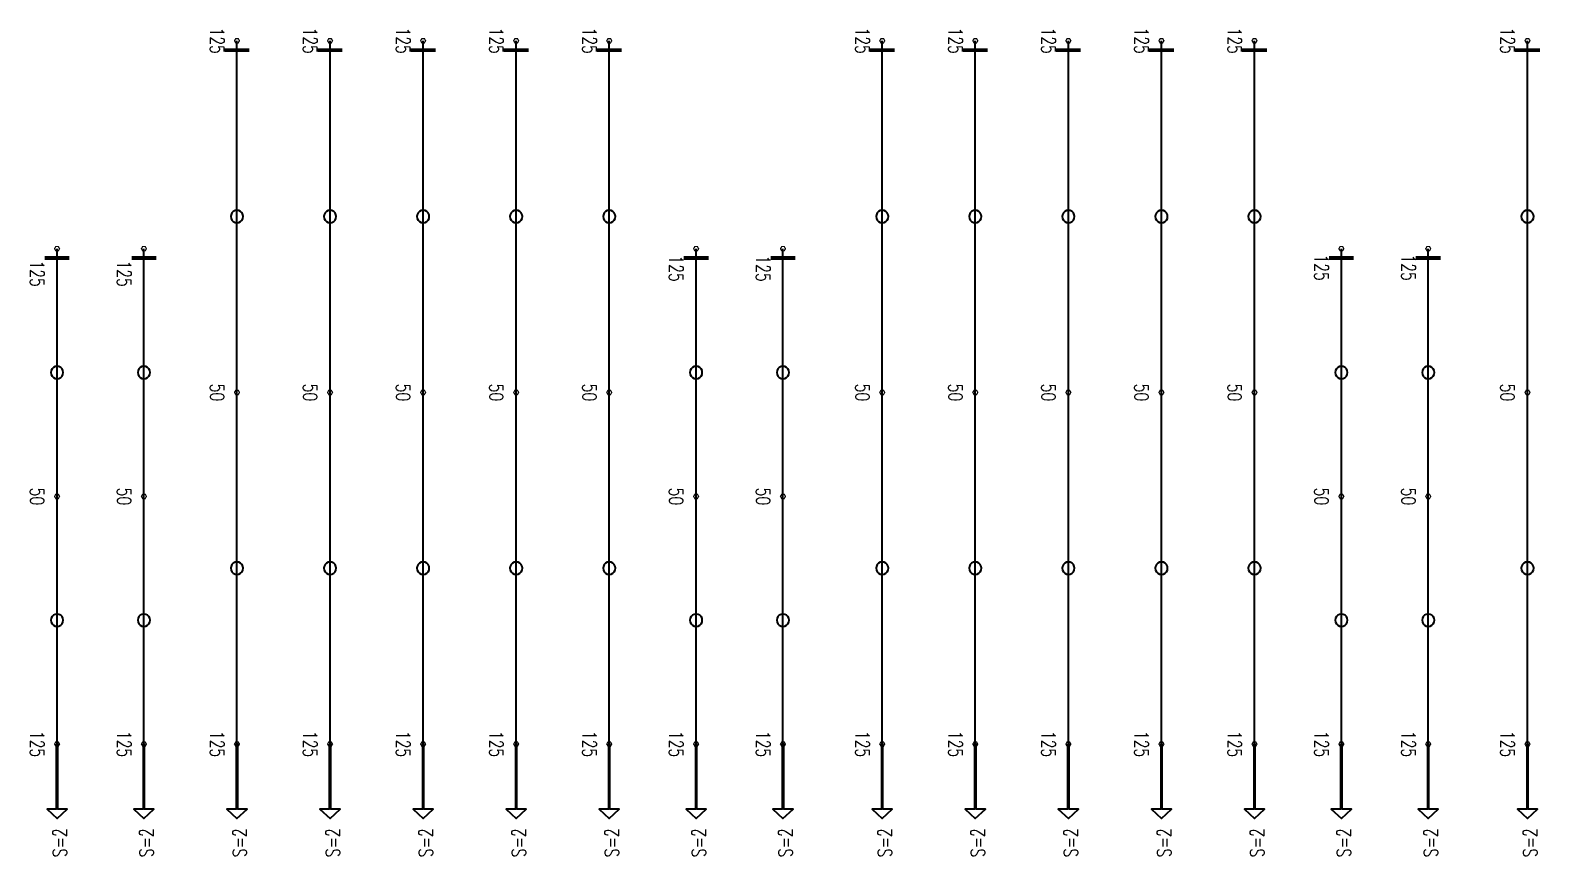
# Model space of a CAD drawing. Header units: millimetres. Extents: x 118516 to 588795, y -24154 to 50684.
# Drawn here: x 533268 to 557630, y 6472 to 19769 of the extents above; entities that cross this region are included whole.
import ezdxf

# ---------------------------------------------------------------- set-up
doc = ezdxf.new("R2010")
doc.units = ezdxf.units.MM
doc.layers.add('Current plane_Column', color=7, linetype='Continuous', true_color=0x4b00ff)
doc.layers.add('NDC_S-TENDON', color=6, linetype='Continuous', lineweight=35)
doc.layers.add('NDC_S_ANNO', color=7, linetype='Continuous', lineweight=20)
doc.styles.add('NDC_ANNO', font='', dxfattribs={"width": 0.8})
doc.styles.get('NDC_ANNO').set_extended_font_data('Dotum')

# ---------------------------------------------------------------- blocks, each defined once
blk = doc.blocks.new('HTB TDY')
at = {"layer": 'NDC_S-TENDON', "linetype": 'Continuous'}
for points, elevation in [([(27890, 10100, 20, 20, 0), (27870, 10135, 20, 20, 0), (27830, 10135, 20, 20, 0), (27810, 10100, 20, 20, 0), (27830, 10065, 20, 20, 0), (27870, 10065, 20, 20, 0)], 3575), ([(27890, 10100, 20, 20, 0), (27870, 10135, 20, 20, 0), (27830, 10135, 20, 20, 0), (27810, 10100, 20, 20, 0), (27830, 10065, 20, 20, 0), (27870, 10065, 20, 20, 0)], 3575), ([(29390, 10100, 20, 20, 0), (29370, 10135, 20, 20, 0), (29330, 10135, 20, 20, 0), (29310, 10100, 20, 20, 0), (29330, 10065, 20, 20, 0), (29370, 10065, 20, 20, 0)], 3575), ([(29390, 10100, 20, 20, 0), (29370, 10135, 20, 20, 0), (29330, 10135, 20, 20, 0), (29310, 10100, 20, 20, 0), (29330, 10065, 20, 20, 0), (29370, 10065, 20, 20, 0)], 3575), ([(30890, 10100, 20, 20, 0), (30870, 10135, 20, 20, 0), (30830, 10135, 20, 20, 0), (30810, 10100, 20, 20, 0), (30830, 10065, 20, 20, 0), (30870, 10065, 20, 20, 0)], 3575), ([(30890, 10100, 20, 20, 0), (30870, 10135, 20, 20, 0), (30830, 10135, 20, 20, 0), (30810, 10100, 20, 20, 0), (30830, 10065, 20, 20, 0), (30870, 10065, 20, 20, 0)], 3575), ([(30890, 10100, 20, 20, 0), (30870, 10135, 20, 20, 0), (30830, 10135, 20, 20, 0), (30810, 10100, 20, 20, 0), (30830, 10065, 20, 20, 0), (30870, 10065, 20, 20, 0)], 3575), ([(30890, 10100, 20, 20, 0), (30870, 10135, 20, 20, 0), (30830, 10135, 20, 20, 0), (30810, 10100, 20, 20, 0), (30830, 10065, 20, 20, 0), (30870, 10065, 20, 20, 0)], 3575), ([(32390, 10100, 20, 20, 0), (32370, 10135, 20, 20, 0), (32330, 10135, 20, 20, 0), (32310, 10100, 20, 20, 0), (32330, 10065, 20, 20, 0), (32370, 10065, 20, 20, 0)], 3575), ([(32390, 10100, 20, 20, 0), (32370, 10135, 20, 20, 0), (32330, 10135, 20, 20, 0), (32310, 10100, 20, 20, 0), (32330, 10065, 20, 20, 0), (32370, 10065, 20, 20, 0)], 3575), ([(33890, 10100, 20, 20, 0), (33870, 10135, 20, 20, 0), (33830, 10135, 20, 20, 0), (33810, 10100, 20, 20, 0), (33830, 10065, 20, 20, 0), (33870, 10065, 20, 20, 0)], 3575), ([(33890, 10100, 20, 20, 0), (33870, 10135, 20, 20, 0), (33830, 10135, 20, 20, 0), (33810, 10100, 20, 20, 0), (33830, 10065, 20, 20, 0), (33870, 10065, 20, 20, 0)], 3575), ([(38290, 10100, 20, 20, 0), (38270, 10135, 20, 20, 0), (38230, 10135, 20, 20, 0), (38210, 10100, 20, 20, 0), (38230, 10065, 20, 20, 0), (38270, 10065, 20, 20, 0)], 3575), ([(38290, 10100, 20, 20, 0), (38270, 10135, 20, 20, 0), (38230, 10135, 20, 20, 0), (38210, 10100, 20, 20, 0), (38230, 10065, 20, 20, 0), (38270, 10065, 20, 20, 0)], 3575), ([(39790, 10100, 20, 20, 0), (39770, 10135, 20, 20, 0), (39730, 10135, 20, 20, 0), (39710, 10100, 20, 20, 0), (39730, 10065, 20, 20, 0), (39770, 10065, 20, 20, 0)], 3575), ([(39790, 10100, 20, 20, 0), (39770, 10135, 20, 20, 0), (39730, 10135, 20, 20, 0), (39710, 10100, 20, 20, 0), (39730, 10065, 20, 20, 0), (39770, 10065, 20, 20, 0)], 3575), ([(41290, 10100, 20, 20, 0), (41270, 10135, 20, 20, 0), (41230, 10135, 20, 20, 0), (41210, 10100, 20, 20, 0), (41230, 10065, 20, 20, 0), (41270, 10065, 20, 20, 0)], 3575), ([(41290, 10100, 20, 20, 0), (41270, 10135, 20, 20, 0), (41230, 10135, 20, 20, 0), (41210, 10100, 20, 20, 0), (41230, 10065, 20, 20, 0), (41270, 10065, 20, 20, 0)], 3575), ([(42790, 10100, 20, 20, 0), (42770, 10135, 20, 20, 0), (42730, 10135, 20, 20, 0), (42710, 10100, 20, 20, 0), (42730, 10065, 20, 20, 0), (42770, 10065, 20, 20, 0)], 3575), ([(42790, 10100, 20, 20, 0), (42770, 10135, 20, 20, 0), (42730, 10135, 20, 20, 0), (42710, 10100, 20, 20, 0), (42730, 10065, 20, 20, 0), (42770, 10065, 20, 20, 0)], 3575), ([(44290, 10100, 20, 20, 0), (44270, 10135, 20, 20, 0), (44230, 10135, 20, 20, 0), (44210, 10100, 20, 20, 0), (44230, 10065, 20, 20, 0), (44270, 10065, 20, 20, 0)], 3575), ([(44290, 10100, 20, 20, 0), (44270, 10135, 20, 20, 0), (44230, 10135, 20, 20, 0), (44210, 10100, 20, 20, 0), (44230, 10065, 20, 20, 0), (44270, 10065, 20, 20, 0)], 3575), ([(48690, 10100, 20, 20, 0), (48670, 10135, 20, 20, 0), (48630, 10135, 20, 20, 0), (48610, 10100, 20, 20, 0), (48630, 10065, 20, 20, 0), (48670, 10065, 20, 20, 0)], 3575), ([(48690, 10100, 20, 20, 0), (48670, 10135, 20, 20, 0), (48630, 10135, 20, 20, 0), (48610, 10100, 20, 20, 0), (48630, 10065, 20, 20, 0), (48670, 10065, 20, 20, 0)], 3575), ([(24990, 6750, 20, 20, 0), (24970, 6785, 20, 20, 0), (24930, 6785, 20, 20, 0), (24910, 6750, 20, 20, 0), (24930, 6715, 20, 20, 0), (24970, 6715, 20, 20, 0)], 3575), ([(24990, 6750, 20, 20, 0), (24970, 6785, 20, 20, 0), (24930, 6785, 20, 20, 0), (24910, 6750, 20, 20, 0), (24930, 6715, 20, 20, 0), (24970, 6715, 20, 20, 0)], 3575), ([(26390, 6750, 20, 20, 0), (26370, 6785, 20, 20, 0), (26330, 6785, 20, 20, 0), (26310, 6750, 20, 20, 0), (26330, 6715, 20, 20, 0), (26370, 6715, 20, 20, 0)], 3575), ([(26390, 6750, 20, 20, 0), (26370, 6785, 20, 20, 0), (26330, 6785, 20, 20, 0), (26310, 6750, 20, 20, 0), (26330, 6715, 20, 20, 0), (26370, 6715, 20, 20, 0)], 3575), ([(35290, 6750, 20, 20, 0), (35270, 6785, 20, 20, 0), (35230, 6785, 20, 20, 0), (35210, 6750, 20, 20, 0), (35230, 6715, 20, 20, 0), (35270, 6715, 20, 20, 0)], 3575), ([(35290, 6750, 20, 20, 0), (35270, 6785, 20, 20, 0), (35230, 6785, 20, 20, 0), (35210, 6750, 20, 20, 0), (35230, 6715, 20, 20, 0), (35270, 6715, 20, 20, 0)], 3575), ([(36690, 6750, 20, 20, 0), (36670, 6785, 20, 20, 0), (36630, 6785, 20, 20, 0), (36610, 6750, 20, 20, 0), (36630, 6715, 20, 20, 0), (36670, 6715, 20, 20, 0)], 3575), ([(36690, 6750, 20, 20, 0), (36670, 6785, 20, 20, 0), (36630, 6785, 20, 20, 0), (36610, 6750, 20, 20, 0), (36630, 6715, 20, 20, 0), (36670, 6715, 20, 20, 0)], 3575), ([(45690, 6750, 20, 20, 0), (45670, 6785, 20, 20, 0), (45630, 6785, 20, 20, 0), (45610, 6750, 20, 20, 0), (45630, 6715, 20, 20, 0), (45670, 6715, 20, 20, 0)], 3575), ([(45690, 6750, 20, 20, 0), (45670, 6785, 20, 20, 0), (45630, 6785, 20, 20, 0), (45610, 6750, 20, 20, 0), (45630, 6715, 20, 20, 0), (45670, 6715, 20, 20, 0)], 3575), ([(47090, 6750, 20, 20, 0), (47070, 6785, 20, 20, 0), (47030, 6785, 20, 20, 0), (47010, 6750, 20, 20, 0), (47030, 6715, 20, 20, 0), (47070, 6715, 20, 20, 0)], 3575), ([(47090, 6750, 20, 20, 0), (47070, 6785, 20, 20, 0), (47030, 6785, 20, 20, 0), (47010, 6750, 20, 20, 0), (47030, 6715, 20, 20, 0), (47070, 6715, 20, 20, 0)], 3575), ([(27890, 4435, 20, 20, 0), (27870, 4470, 20, 20, 0), (27830, 4470, 20, 20, 0), (27810, 4435, 20, 20, 0), (27830, 4400, 20, 20, 0), (27870, 4400, 20, 20, 0)], 3500), ([(27890, 4435, 20, 20, 0), (27870, 4470, 20, 20, 0), (27830, 4470, 20, 20, 0), (27810, 4435, 20, 20, 0), (27830, 4400, 20, 20, 0), (27870, 4400, 20, 20, 0)], 3500), ([(29390, 4435, 20, 20, 0), (29370, 4470, 20, 20, 0), (29330, 4470, 20, 20, 0), (29310, 4435, 20, 20, 0), (29330, 4400, 20, 20, 0), (29370, 4400, 20, 20, 0)], 3500), ([(29390, 4435, 20, 20, 0), (29370, 4470, 20, 20, 0), (29330, 4470, 20, 20, 0), (29310, 4435, 20, 20, 0), (29330, 4400, 20, 20, 0), (29370, 4400, 20, 20, 0)], 3500), ([(30890, 4435, 20, 20, 0), (30870, 4470, 20, 20, 0), (30830, 4470, 20, 20, 0), (30810, 4435, 20, 20, 0), (30830, 4400, 20, 20, 0), (30870, 4400, 20, 20, 0)], 3500), ([(30890, 4435, 20, 20, 0), (30870, 4470, 20, 20, 0), (30830, 4470, 20, 20, 0), (30810, 4435, 20, 20, 0), (30830, 4400, 20, 20, 0), (30870, 4400, 20, 20, 0)], 3500), ([(30890, 4435, 20, 20, 0), (30870, 4470, 20, 20, 0), (30830, 4470, 20, 20, 0), (30810, 4435, 20, 20, 0), (30830, 4400, 20, 20, 0), (30870, 4400, 20, 20, 0)], 3500), ([(30890, 4435, 20, 20, 0), (30870, 4470, 20, 20, 0), (30830, 4470, 20, 20, 0), (30810, 4435, 20, 20, 0), (30830, 4400, 20, 20, 0), (30870, 4400, 20, 20, 0)], 3500), ([(32390, 4435, 20, 20, 0), (32370, 4470, 20, 20, 0), (32330, 4470, 20, 20, 0), (32310, 4435, 20, 20, 0), (32330, 4400, 20, 20, 0), (32370, 4400, 20, 20, 0)], 3500), ([(32390, 4435, 20, 20, 0), (32370, 4470, 20, 20, 0), (32330, 4470, 20, 20, 0), (32310, 4435, 20, 20, 0), (32330, 4400, 20, 20, 0), (32370, 4400, 20, 20, 0)], 3500), ([(33890, 4435, 20, 20, 0), (33870, 4470, 20, 20, 0), (33830, 4470, 20, 20, 0), (33810, 4435, 20, 20, 0), (33830, 4400, 20, 20, 0), (33870, 4400, 20, 20, 0)], 3500), ([(33890, 4435, 20, 20, 0), (33870, 4470, 20, 20, 0), (33830, 4470, 20, 20, 0), (33810, 4435, 20, 20, 0), (33830, 4400, 20, 20, 0), (33870, 4400, 20, 20, 0)], 3500), ([(38290, 4435, 20, 20, 0), (38270, 4470, 20, 20, 0), (38230, 4470, 20, 20, 0), (38210, 4435, 20, 20, 0), (38230, 4400, 20, 20, 0), (38270, 4400, 20, 20, 0)], 3500), ([(38290, 4435, 20, 20, 0), (38270, 4470, 20, 20, 0), (38230, 4470, 20, 20, 0), (38210, 4435, 20, 20, 0), (38230, 4400, 20, 20, 0), (38270, 4400, 20, 20, 0)], 3500), ([(39790, 4435, 20, 20, 0), (39770, 4470, 20, 20, 0), (39730, 4470, 20, 20, 0), (39710, 4435, 20, 20, 0), (39730, 4400, 20, 20, 0), (39770, 4400, 20, 20, 0)], 3500), ([(39790, 4435, 20, 20, 0), (39770, 4470, 20, 20, 0), (39730, 4470, 20, 20, 0), (39710, 4435, 20, 20, 0), (39730, 4400, 20, 20, 0), (39770, 4400, 20, 20, 0)], 3500), ([(41290, 4435, 20, 20, 0), (41270, 4470, 20, 20, 0), (41230, 4470, 20, 20, 0), (41210, 4435, 20, 20, 0), (41230, 4400, 20, 20, 0), (41270, 4400, 20, 20, 0)], 3500), ([(41290, 4435, 20, 20, 0), (41270, 4470, 20, 20, 0), (41230, 4470, 20, 20, 0), (41210, 4435, 20, 20, 0), (41230, 4400, 20, 20, 0), (41270, 4400, 20, 20, 0)], 3500), ([(42790, 4435, 20, 20, 0), (42770, 4470, 20, 20, 0), (42730, 4470, 20, 20, 0), (42710, 4435, 20, 20, 0), (42730, 4400, 20, 20, 0), (42770, 4400, 20, 20, 0)], 3500), ([(42790, 4435, 20, 20, 0), (42770, 4470, 20, 20, 0), (42730, 4470, 20, 20, 0), (42710, 4435, 20, 20, 0), (42730, 4400, 20, 20, 0), (42770, 4400, 20, 20, 0)], 3500), ([(44290, 4435, 20, 20, 0), (44270, 4470, 20, 20, 0), (44230, 4470, 20, 20, 0), (44210, 4435, 20, 20, 0), (44230, 4400, 20, 20, 0), (44270, 4400, 20, 20, 0)], 3500), ([(44290, 4435, 20, 20, 0), (44270, 4470, 20, 20, 0), (44230, 4470, 20, 20, 0), (44210, 4435, 20, 20, 0), (44230, 4400, 20, 20, 0), (44270, 4400, 20, 20, 0)], 3500), ([(48690, 4435, 20, 20, 0), (48670, 4470, 20, 20, 0), (48630, 4470, 20, 20, 0), (48610, 4435, 20, 20, 0), (48630, 4400, 20, 20, 0), (48670, 4400, 20, 20, 0)], 3500), ([(48690, 4435, 20, 20, 0), (48670, 4470, 20, 20, 0), (48630, 4470, 20, 20, 0), (48610, 4435, 20, 20, 0), (48630, 4400, 20, 20, 0), (48670, 4400, 20, 20, 0)], 3500), ([(24990, 2760, 20, 20, 0), (24970, 2795, 20, 20, 0), (24930, 2795, 20, 20, 0), (24910, 2760, 20, 20, 0), (24930, 2725, 20, 20, 0), (24970, 2725, 20, 20, 0)], 3500), ([(24990, 2760, 20, 20, 0), (24970, 2795, 20, 20, 0), (24930, 2795, 20, 20, 0), (24910, 2760, 20, 20, 0), (24930, 2725, 20, 20, 0), (24970, 2725, 20, 20, 0)], 3500), ([(26390, 2760, 20, 20, 0), (26370, 2795, 20, 20, 0), (26330, 2795, 20, 20, 0), (26310, 2760, 20, 20, 0), (26330, 2725, 20, 20, 0), (26370, 2725, 20, 20, 0)], 3500), ([(26390, 2760, 20, 20, 0), (26370, 2795, 20, 20, 0), (26330, 2795, 20, 20, 0), (26310, 2760, 20, 20, 0), (26330, 2725, 20, 20, 0), (26370, 2725, 20, 20, 0)], 3500), ([(35290, 2760, 20, 20, 0), (35270, 2795, 20, 20, 0), (35230, 2795, 20, 20, 0), (35210, 2760, 20, 20, 0), (35230, 2725, 20, 20, 0), (35270, 2725, 20, 20, 0)], 3500), ([(35290, 2760, 20, 20, 0), (35270, 2795, 20, 20, 0), (35230, 2795, 20, 20, 0), (35210, 2760, 20, 20, 0), (35230, 2725, 20, 20, 0), (35270, 2725, 20, 20, 0)], 3500), ([(36690, 2760, 20, 20, 0), (36670, 2795, 20, 20, 0), (36630, 2795, 20, 20, 0), (36610, 2760, 20, 20, 0), (36630, 2725, 20, 20, 0), (36670, 2725, 20, 20, 0)], 3500), ([(36690, 2760, 20, 20, 0), (36670, 2795, 20, 20, 0), (36630, 2795, 20, 20, 0), (36610, 2760, 20, 20, 0), (36630, 2725, 20, 20, 0), (36670, 2725, 20, 20, 0)], 3500), ([(45690, 2760, 20, 20, 0), (45670, 2795, 20, 20, 0), (45630, 2795, 20, 20, 0), (45610, 2760, 20, 20, 0), (45630, 2725, 20, 20, 0), (45670, 2725, 20, 20, 0)], 3500), ([(45690, 2760, 20, 20, 0), (45670, 2795, 20, 20, 0), (45630, 2795, 20, 20, 0), (45610, 2760, 20, 20, 0), (45630, 2725, 20, 20, 0), (45670, 2725, 20, 20, 0)], 3500), ([(47090, 2760, 20, 20, 0), (47070, 2795, 20, 20, 0), (47030, 2795, 20, 20, 0), (47010, 2760, 20, 20, 0), (47030, 2725, 20, 20, 0), (47070, 2725, 20, 20, 0)], 3500), ([(47090, 2760, 20, 20, 0), (47070, 2795, 20, 20, 0), (47030, 2795, 20, 20, 0), (47010, 2760, 20, 20, 0), (47030, 2725, 20, 20, 0), (47070, 2725, 20, 20, 0)], 3500), ([(24990, -1230, 20, 20, 0), (24970, -1195, 20, 20, 0), (24930, -1195, 20, 20, 0), (24910, -1230, 20, 20, 0), (24930, -1265, 20, 20, 0), (24970, -1265, 20, 20, 0)], 3575), ([(24990, -1230, 20, 20, 0), (24970, -1195, 20, 20, 0), (24930, -1195, 20, 20, 0), (24910, -1230, 20, 20, 0), (24930, -1265, 20, 20, 0), (24970, -1265, 20, 20, 0)], 3575), ([(26390, -1230, 20, 20, 0), (26370, -1195, 20, 20, 0), (26330, -1195, 20, 20, 0), (26310, -1230, 20, 20, 0), (26330, -1265, 20, 20, 0), (26370, -1265, 20, 20, 0)], 3575), ([(26390, -1230, 20, 20, 0), (26370, -1195, 20, 20, 0), (26330, -1195, 20, 20, 0), (26310, -1230, 20, 20, 0), (26330, -1265, 20, 20, 0), (26370, -1265, 20, 20, 0)], 3575), ([(27890, -1230, 20, 20, 0), (27870, -1195, 20, 20, 0), (27830, -1195, 20, 20, 0), (27810, -1230, 20, 20, 0), (27830, -1265, 20, 20, 0), (27870, -1265, 20, 20, 0)], 3575), ([(27890, -1230, 20, 20, 0), (27870, -1195, 20, 20, 0), (27830, -1195, 20, 20, 0), (27810, -1230, 20, 20, 0), (27830, -1265, 20, 20, 0), (27870, -1265, 20, 20, 0)], 3575), ([(29390, -1230, 20, 20, 0), (29370, -1195, 20, 20, 0), (29330, -1195, 20, 20, 0), (29310, -1230, 20, 20, 0), (29330, -1265, 20, 20, 0), (29370, -1265, 20, 20, 0)], 3575), ([(29390, -1230, 20, 20, 0), (29370, -1195, 20, 20, 0), (29330, -1195, 20, 20, 0), (29310, -1230, 20, 20, 0), (29330, -1265, 20, 20, 0), (29370, -1265, 20, 20, 0)], 3575), ([(30890, -1230, 20, 20, 0), (30870, -1195, 20, 20, 0), (30830, -1195, 20, 20, 0), (30810, -1230, 20, 20, 0), (30830, -1265, 20, 20, 0), (30870, -1265, 20, 20, 0)], 3575), ([(30890, -1230, 20, 20, 0), (30870, -1195, 20, 20, 0), (30830, -1195, 20, 20, 0), (30810, -1230, 20, 20, 0), (30830, -1265, 20, 20, 0), (30870, -1265, 20, 20, 0)], 3575), ([(30890, -1230, 20, 20, 0), (30870, -1195, 20, 20, 0), (30830, -1195, 20, 20, 0), (30810, -1230, 20, 20, 0), (30830, -1265, 20, 20, 0), (30870, -1265, 20, 20, 0)], 3575), ([(30890, -1230, 20, 20, 0), (30870, -1195, 20, 20, 0), (30830, -1195, 20, 20, 0), (30810, -1230, 20, 20, 0), (30830, -1265, 20, 20, 0), (30870, -1265, 20, 20, 0)], 3575), ([(32390, -1230, 20, 20, 0), (32370, -1195, 20, 20, 0), (32330, -1195, 20, 20, 0), (32310, -1230, 20, 20, 0), (32330, -1265, 20, 20, 0), (32370, -1265, 20, 20, 0)], 3575), ([(32390, -1230, 20, 20, 0), (32370, -1195, 20, 20, 0), (32330, -1195, 20, 20, 0), (32310, -1230, 20, 20, 0), (32330, -1265, 20, 20, 0), (32370, -1265, 20, 20, 0)], 3575), ([(33890, -1230, 20, 20, 0), (33870, -1195, 20, 20, 0), (33830, -1195, 20, 20, 0), (33810, -1230, 20, 20, 0), (33830, -1265, 20, 20, 0), (33870, -1265, 20, 20, 0)], 3575), ([(33890, -1230, 20, 20, 0), (33870, -1195, 20, 20, 0), (33830, -1195, 20, 20, 0), (33810, -1230, 20, 20, 0), (33830, -1265, 20, 20, 0), (33870, -1265, 20, 20, 0)], 3575), ([(35290, -1230, 20, 20, 0), (35270, -1195, 20, 20, 0), (35230, -1195, 20, 20, 0), (35210, -1230, 20, 20, 0), (35230, -1265, 20, 20, 0), (35270, -1265, 20, 20, 0)], 3575), ([(35290, -1230, 20, 20, 0), (35270, -1195, 20, 20, 0), (35230, -1195, 20, 20, 0), (35210, -1230, 20, 20, 0), (35230, -1265, 20, 20, 0), (35270, -1265, 20, 20, 0)], 3575), ([(36690, -1230, 20, 20, 0), (36670, -1195, 20, 20, 0), (36630, -1195, 20, 20, 0), (36610, -1230, 20, 20, 0), (36630, -1265, 20, 20, 0), (36670, -1265, 20, 20, 0)], 3575), ([(36690, -1230, 20, 20, 0), (36670, -1195, 20, 20, 0), (36630, -1195, 20, 20, 0), (36610, -1230, 20, 20, 0), (36630, -1265, 20, 20, 0), (36670, -1265, 20, 20, 0)], 3575), ([(38290, -1230, 20, 20, 0), (38270, -1195, 20, 20, 0), (38230, -1195, 20, 20, 0), (38210, -1230, 20, 20, 0), (38230, -1265, 20, 20, 0), (38270, -1265, 20, 20, 0)], 3575), ([(38290, -1230, 20, 20, 0), (38270, -1195, 20, 20, 0), (38230, -1195, 20, 20, 0), (38210, -1230, 20, 20, 0), (38230, -1265, 20, 20, 0), (38270, -1265, 20, 20, 0)], 3575), ([(39790, -1230, 20, 20, 0), (39770, -1195, 20, 20, 0), (39730, -1195, 20, 20, 0), (39710, -1230, 20, 20, 0), (39730, -1265, 20, 20, 0), (39770, -1265, 20, 20, 0)], 3575), ([(39790, -1230, 20, 20, 0), (39770, -1195, 20, 20, 0), (39730, -1195, 20, 20, 0), (39710, -1230, 20, 20, 0), (39730, -1265, 20, 20, 0), (39770, -1265, 20, 20, 0)], 3575), ([(41290, -1230, 20, 20, 0), (41270, -1195, 20, 20, 0), (41230, -1195, 20, 20, 0), (41210, -1230, 20, 20, 0), (41230, -1265, 20, 20, 0), (41270, -1265, 20, 20, 0)], 3575), ([(41290, -1230, 20, 20, 0), (41270, -1195, 20, 20, 0), (41230, -1195, 20, 20, 0), (41210, -1230, 20, 20, 0), (41230, -1265, 20, 20, 0), (41270, -1265, 20, 20, 0)], 3575), ([(42790, -1230, 20, 20, 0), (42770, -1195, 20, 20, 0), (42730, -1195, 20, 20, 0), (42710, -1230, 20, 20, 0), (42730, -1265, 20, 20, 0), (42770, -1265, 20, 20, 0)], 3575), ([(42790, -1230, 20, 20, 0), (42770, -1195, 20, 20, 0), (42730, -1195, 20, 20, 0), (42710, -1230, 20, 20, 0), (42730, -1265, 20, 20, 0), (42770, -1265, 20, 20, 0)], 3575), ([(44290, -1230, 20, 20, 0), (44270, -1195, 20, 20, 0), (44230, -1195, 20, 20, 0), (44210, -1230, 20, 20, 0), (44230, -1265, 20, 20, 0), (44270, -1265, 20, 20, 0)], 3575), ([(44290, -1230, 20, 20, 0), (44270, -1195, 20, 20, 0), (44230, -1195, 20, 20, 0), (44210, -1230, 20, 20, 0), (44230, -1265, 20, 20, 0), (44270, -1265, 20, 20, 0)], 3575), ([(45690, -1230, 20, 20, 0), (45670, -1195, 20, 20, 0), (45630, -1195, 20, 20, 0), (45610, -1230, 20, 20, 0), (45630, -1265, 20, 20, 0), (45670, -1265, 20, 20, 0)], 3575), ([(45690, -1230, 20, 20, 0), (45670, -1195, 20, 20, 0), (45630, -1195, 20, 20, 0), (45610, -1230, 20, 20, 0), (45630, -1265, 20, 20, 0), (45670, -1265, 20, 20, 0)], 3575), ([(47090, -1230, 20, 20, 0), (47070, -1195, 20, 20, 0), (47030, -1195, 20, 20, 0), (47010, -1230, 20, 20, 0), (47030, -1265, 20, 20, 0), (47070, -1265, 20, 20, 0)], 3575), ([(47090, -1230, 20, 20, 0), (47070, -1195, 20, 20, 0), (47030, -1195, 20, 20, 0), (47010, -1230, 20, 20, 0), (47030, -1265, 20, 20, 0), (47070, -1265, 20, 20, 0)], 3575), ([(48690, -1230, 20, 20, 0), (48670, -1195, 20, 20, 0), (48630, -1195, 20, 20, 0), (48610, -1230, 20, 20, 0), (48630, -1265, 20, 20, 0), (48670, -1265, 20, 20, 0)], 3575), ([(48690, -1230, 20, 20, 0), (48670, -1195, 20, 20, 0), (48630, -1195, 20, 20, 0), (48610, -1230, 20, 20, 0), (48630, -1265, 20, 20, 0), (48670, -1265, 20, 20, 0)], 3575)]:
    blk.add_lwpolyline(points, format="xyseb", close=True, dxfattribs=dict(at, elevation=elevation))
at = {"layer": 'NDC_S-TENDON', "linetype": 'Continuous', "elevation": 3575}
for points in [[(28050, 9950, 60, 60, 0), (27650, 9950, 60, 60, 0)], [(29550, 9950, 60, 60, 0), (29150, 9950, 60, 60, 0)], [(31050, 9950, 60, 60, 0), (30650, 9950, 60, 60, 0)], [(31050, 9950, 60, 60, 0), (30650, 9950, 60, 60, 0)], [(32550, 9950, 60, 60, 0), (32150, 9950, 60, 60, 0)], [(34050, 9950, 60, 60, 0), (33650, 9950, 60, 60, 0)], [(38450, 9950, 60, 60, 0), (38050, 9950, 60, 60, 0)], [(39950, 9950, 60, 60, 0), (39550, 9950, 60, 60, 0)], [(41450, 9950, 60, 60, 0), (41050, 9950, 60, 60, 0)], [(42950, 9950, 60, 60, 0), (42550, 9950, 60, 60, 0)], [(44450, 9950, 60, 60, 0), (44050, 9950, 60, 60, 0)], [(48850, 9950, 60, 60, 0), (48450, 9950, 60, 60, 0)], [(25150, 6600, 60, 60, 0), (24750, 6600, 60, 60, 0)], [(26550, 6600, 60, 60, 0), (26150, 6600, 60, 60, 0)], [(35450, 6600, 60, 60, 0), (35050, 6600, 60, 60, 0)], [(36850, 6600, 60, 60, 0), (36450, 6600, 60, 60, 0)], [(45850, 6600, 60, 60, 0), (45450, 6600, 60, 60, 0)], [(47250, 6600, 60, 60, 0), (46850, 6600, 60, 60, 0)]]:
    blk.add_lwpolyline(points, format="xyseb", dxfattribs=at)
at = {"layer": 'NDC_S-TENDON', "linetype": 'Continuous'}
for points, elevation in [([(27850, 7167), (27881, 7172), (27909, 7187), (27931, 7209), (27945, 7237), (27950, 7267), (27945, 7298), (27931, 7326), (27909, 7348), (27881, 7363), (27850, 7367), (27819, 7363), (27791, 7348), (27769, 7326), (27755, 7298), (27750, 7267), (27755, 7237), (27769, 7209), (27791, 7187), (27819, 7172), (27850, 7167)], 3532), ([(29350, 7167), (29381, 7172), (29409, 7187), (29431, 7209), (29445, 7237), (29450, 7267), (29445, 7298), (29431, 7326), (29409, 7348), (29381, 7363), (29350, 7367), (29319, 7363), (29291, 7348), (29269, 7326), (29255, 7298), (29250, 7267), (29255, 7237), (29269, 7209), (29291, 7187), (29319, 7172), (29350, 7167)], 3532), ([(30850, 7167), (30881, 7172), (30909, 7187), (30931, 7209), (30945, 7237), (30950, 7267), (30945, 7298), (30931, 7326), (30909, 7348), (30881, 7363), (30850, 7367), (30819, 7363), (30791, 7348), (30769, 7326), (30755, 7298), (30750, 7267), (30755, 7237), (30769, 7209), (30791, 7187), (30819, 7172), (30850, 7167)], 3532), ([(30850, 7167), (30881, 7172), (30909, 7187), (30931, 7209), (30945, 7237), (30950, 7267), (30945, 7298), (30931, 7326), (30909, 7348), (30881, 7363), (30850, 7367), (30819, 7363), (30791, 7348), (30769, 7326), (30755, 7298), (30750, 7267), (30755, 7237), (30769, 7209), (30791, 7187), (30819, 7172), (30850, 7167)], 3532), ([(32350, 7167), (32381, 7172), (32409, 7187), (32431, 7209), (32445, 7237), (32450, 7267), (32445, 7298), (32431, 7326), (32409, 7348), (32381, 7363), (32350, 7367), (32319, 7363), (32291, 7348), (32269, 7326), (32255, 7298), (32250, 7267), (32255, 7237), (32269, 7209), (32291, 7187), (32319, 7172), (32350, 7167)], 3532), ([(33850, 7167), (33881, 7172), (33909, 7187), (33931, 7209), (33945, 7237), (33950, 7267), (33945, 7298), (33931, 7326), (33909, 7348), (33881, 7363), (33850, 7367), (33819, 7363), (33791, 7348), (33769, 7326), (33755, 7298), (33750, 7267), (33755, 7237), (33769, 7209), (33791, 7187), (33819, 7172), (33850, 7167)], 3532), ([(38250, 7167), (38281, 7172), (38309, 7187), (38331, 7209), (38345, 7237), (38350, 7267), (38345, 7298), (38331, 7326), (38309, 7348), (38281, 7363), (38250, 7367), (38219, 7363), (38191, 7348), (38169, 7326), (38155, 7298), (38150, 7267), (38155, 7237), (38169, 7209), (38191, 7187), (38219, 7172), (38250, 7167)], 3532), ([(39750, 7167), (39781, 7172), (39809, 7187), (39831, 7209), (39845, 7237), (39850, 7267), (39845, 7298), (39831, 7326), (39809, 7348), (39781, 7363), (39750, 7367), (39719, 7363), (39691, 7348), (39669, 7326), (39655, 7298), (39650, 7267), (39655, 7237), (39669, 7209), (39691, 7187), (39719, 7172), (39750, 7167)], 3532), ([(41250, 7167), (41281, 7172), (41309, 7187), (41331, 7209), (41345, 7237), (41350, 7267), (41345, 7298), (41331, 7326), (41309, 7348), (41281, 7363), (41250, 7367), (41219, 7363), (41191, 7348), (41169, 7326), (41155, 7298), (41150, 7267), (41155, 7237), (41169, 7209), (41191, 7187), (41219, 7172), (41250, 7167)], 3532), ([(42750, 7167), (42781, 7172), (42809, 7187), (42831, 7209), (42845, 7237), (42850, 7267), (42845, 7298), (42831, 7326), (42809, 7348), (42781, 7363), (42750, 7367), (42719, 7363), (42691, 7348), (42669, 7326), (42655, 7298), (42650, 7267), (42655, 7237), (42669, 7209), (42691, 7187), (42719, 7172), (42750, 7167)], 3532), ([(44250, 7167), (44281, 7172), (44309, 7187), (44331, 7209), (44345, 7237), (44350, 7267), (44345, 7298), (44331, 7326), (44309, 7348), (44281, 7363), (44250, 7367), (44219, 7363), (44191, 7348), (44169, 7326), (44155, 7298), (44150, 7267), (44155, 7237), (44169, 7209), (44191, 7187), (44219, 7172), (44250, 7167)], 3532), ([(48650, 7167), (48681, 7172), (48709, 7187), (48731, 7209), (48745, 7237), (48750, 7267), (48745, 7298), (48731, 7326), (48709, 7348), (48681, 7363), (48650, 7367), (48619, 7363), (48591, 7348), (48569, 7326), (48555, 7298), (48550, 7267), (48555, 7237), (48569, 7209), (48591, 7187), (48619, 7172), (48650, 7167)], 3532), ([(24950, 4655), (24981, 4660), (25009, 4674), (25031, 4696), (25045, 4724), (25050, 4755), (25045, 4786), (25031, 4814), (25009, 4836), (24981, 4850), (24950, 4855), (24919, 4850), (24891, 4836), (24869, 4814), (24855, 4786), (24850, 4755), (24855, 4724), (24869, 4696), (24891, 4674), (24919, 4660), (24950, 4655)], 3532), ([(26350, 4655), (26381, 4660), (26409, 4674), (26431, 4696), (26445, 4724), (26450, 4755), (26445, 4786), (26431, 4814), (26409, 4836), (26381, 4850), (26350, 4855), (26319, 4850), (26291, 4836), (26269, 4814), (26255, 4786), (26250, 4755), (26255, 4724), (26269, 4696), (26291, 4674), (26319, 4660), (26350, 4655)], 3532), ([(35250, 4655), (35281, 4660), (35309, 4674), (35331, 4696), (35345, 4724), (35350, 4755), (35345, 4786), (35331, 4814), (35309, 4836), (35281, 4850), (35250, 4855), (35219, 4850), (35191, 4836), (35169, 4814), (35155, 4786), (35150, 4755), (35155, 4724), (35169, 4696), (35191, 4674), (35219, 4660), (35250, 4655)], 3532), ([(36650, 4655), (36681, 4660), (36709, 4674), (36731, 4696), (36745, 4724), (36750, 4755), (36745, 4786), (36731, 4814), (36709, 4836), (36681, 4850), (36650, 4855), (36619, 4850), (36591, 4836), (36569, 4814), (36555, 4786), (36550, 4755), (36555, 4724), (36569, 4696), (36591, 4674), (36619, 4660), (36650, 4655)], 3532), ([(45650, 4655), (45681, 4660), (45709, 4674), (45731, 4696), (45745, 4724), (45750, 4755), (45745, 4786), (45731, 4814), (45709, 4836), (45681, 4850), (45650, 4855), (45619, 4850), (45591, 4836), (45569, 4814), (45555, 4786), (45550, 4755), (45555, 4724), (45569, 4696), (45591, 4674), (45619, 4660), (45650, 4655)], 3532), ([(47050, 4655), (47081, 4660), (47109, 4674), (47131, 4696), (47145, 4724), (47150, 4755), (47145, 4786), (47131, 4814), (47109, 4836), (47081, 4850), (47050, 4855), (47019, 4850), (46991, 4836), (46969, 4814), (46955, 4786), (46950, 4755), (46955, 4724), (46969, 4696), (46991, 4674), (47019, 4660), (47050, 4655)], 3532), ([(27850, 1502), (27881, 1507), (27909, 1522), (27931, 1544), (27945, 1572), (27950, 1602), (27945, 1633), (27931, 1661), (27909, 1683), (27881, 1698), (27850, 1702), (27819, 1698), (27791, 1683), (27769, 1661), (27755, 1633), (27750, 1602), (27755, 1572), (27769, 1544), (27791, 1522), (27819, 1507), (27850, 1502)], 3532), ([(29350, 1502), (29381, 1507), (29409, 1522), (29431, 1544), (29445, 1572), (29450, 1602), (29445, 1633), (29431, 1661), (29409, 1683), (29381, 1698), (29350, 1702), (29319, 1698), (29291, 1683), (29269, 1661), (29255, 1633), (29250, 1602), (29255, 1572), (29269, 1544), (29291, 1522), (29319, 1507), (29350, 1502)], 3532), ([(30850, 1502), (30881, 1507), (30909, 1522), (30931, 1544), (30945, 1572), (30950, 1602), (30945, 1633), (30931, 1661), (30909, 1683), (30881, 1698), (30850, 1702), (30819, 1698), (30791, 1683), (30769, 1661), (30755, 1633), (30750, 1602), (30755, 1572), (30769, 1544), (30791, 1522), (30819, 1507), (30850, 1502)], 3532), ([(30850, 1502), (30881, 1507), (30909, 1522), (30931, 1544), (30945, 1572), (30950, 1602), (30945, 1633), (30931, 1661), (30909, 1683), (30881, 1698), (30850, 1702), (30819, 1698), (30791, 1683), (30769, 1661), (30755, 1633), (30750, 1602), (30755, 1572), (30769, 1544), (30791, 1522), (30819, 1507), (30850, 1502)], 3532), ([(32350, 1502), (32381, 1507), (32409, 1522), (32431, 1544), (32445, 1572), (32450, 1602), (32445, 1633), (32431, 1661), (32409, 1683), (32381, 1698), (32350, 1702), (32319, 1698), (32291, 1683), (32269, 1661), (32255, 1633), (32250, 1602), (32255, 1572), (32269, 1544), (32291, 1522), (32319, 1507), (32350, 1502)], 3532), ([(33850, 1502), (33881, 1507), (33909, 1522), (33931, 1544), (33945, 1572), (33950, 1602), (33945, 1633), (33931, 1661), (33909, 1683), (33881, 1698), (33850, 1702), (33819, 1698), (33791, 1683), (33769, 1661), (33755, 1633), (33750, 1602), (33755, 1572), (33769, 1544), (33791, 1522), (33819, 1507), (33850, 1502)], 3532), ([(38250, 1502), (38281, 1507), (38309, 1522), (38331, 1544), (38345, 1572), (38350, 1602), (38345, 1633), (38331, 1661), (38309, 1683), (38281, 1698), (38250, 1702), (38219, 1698), (38191, 1683), (38169, 1661), (38155, 1633), (38150, 1602), (38155, 1572), (38169, 1544), (38191, 1522), (38219, 1507), (38250, 1502)], 3532), ([(39750, 1502), (39781, 1507), (39809, 1522), (39831, 1544), (39845, 1572), (39850, 1602), (39845, 1633), (39831, 1661), (39809, 1683), (39781, 1698), (39750, 1702), (39719, 1698), (39691, 1683), (39669, 1661), (39655, 1633), (39650, 1602), (39655, 1572), (39669, 1544), (39691, 1522), (39719, 1507), (39750, 1502)], 3532), ([(41250, 1502), (41281, 1507), (41309, 1522), (41331, 1544), (41345, 1572), (41350, 1602), (41345, 1633), (41331, 1661), (41309, 1683), (41281, 1698), (41250, 1702), (41219, 1698), (41191, 1683), (41169, 1661), (41155, 1633), (41150, 1602), (41155, 1572), (41169, 1544), (41191, 1522), (41219, 1507), (41250, 1502)], 3532), ([(42750, 1502), (42781, 1507), (42809, 1522), (42831, 1544), (42845, 1572), (42850, 1602), (42845, 1633), (42831, 1661), (42809, 1683), (42781, 1698), (42750, 1702), (42719, 1698), (42691, 1683), (42669, 1661), (42655, 1633), (42650, 1602), (42655, 1572), (42669, 1544), (42691, 1522), (42719, 1507), (42750, 1502)], 3532), ([(44250, 1502), (44281, 1507), (44309, 1522), (44331, 1544), (44345, 1572), (44350, 1602), (44345, 1633), (44331, 1661), (44309, 1683), (44281, 1698), (44250, 1702), (44219, 1698), (44191, 1683), (44169, 1661), (44155, 1633), (44150, 1602), (44155, 1572), (44169, 1544), (44191, 1522), (44219, 1507), (44250, 1502)], 3532), ([(48650, 1502), (48681, 1507), (48709, 1522), (48731, 1544), (48745, 1572), (48750, 1602), (48745, 1633), (48731, 1661), (48709, 1683), (48681, 1698), (48650, 1702), (48619, 1698), (48591, 1683), (48569, 1661), (48555, 1633), (48550, 1602), (48555, 1572), (48569, 1544), (48591, 1522), (48619, 1507), (48650, 1502)], 3532), ([(24950, 665), (24981, 670), (25009, 684), (25031, 706), (25045, 734), (25050, 765), (25045, 796), (25031, 824), (25009, 846), (24981, 860), (24950, 865), (24919, 860), (24891, 846), (24869, 824), (24855, 796), (24850, 765), (24855, 734), (24869, 706), (24891, 684), (24919, 670), (24950, 665)], 3532), ([(26350, 665), (26381, 670), (26409, 684), (26431, 706), (26445, 734), (26450, 765), (26445, 796), (26431, 824), (26409, 846), (26381, 860), (26350, 865), (26319, 860), (26291, 846), (26269, 824), (26255, 796), (26250, 765), (26255, 734), (26269, 706), (26291, 684), (26319, 670), (26350, 665)], 3532), ([(35250, 665), (35281, 670), (35309, 684), (35331, 706), (35345, 734), (35350, 765), (35345, 796), (35331, 824), (35309, 846), (35281, 860), (35250, 865), (35219, 860), (35191, 846), (35169, 824), (35155, 796), (35150, 765), (35155, 734), (35169, 706), (35191, 684), (35219, 670), (35250, 665)], 3532), ([(36650, 665), (36681, 670), (36709, 684), (36731, 706), (36745, 734), (36750, 765), (36745, 796), (36731, 824), (36709, 846), (36681, 860), (36650, 865), (36619, 860), (36591, 846), (36569, 824), (36555, 796), (36550, 765), (36555, 734), (36569, 706), (36591, 684), (36619, 670), (36650, 665)], 3532), ([(45650, 665), (45681, 670), (45709, 684), (45731, 706), (45745, 734), (45750, 765), (45745, 796), (45731, 824), (45709, 846), (45681, 860), (45650, 865), (45619, 860), (45591, 846), (45569, 824), (45555, 796), (45550, 765), (45555, 734), (45569, 706), (45591, 684), (45619, 670), (45650, 665)], 3532), ([(47050, 665), (47081, 670), (47109, 684), (47131, 706), (47145, 734), (47150, 765), (47145, 796), (47131, 824), (47109, 846), (47081, 860), (47050, 865), (47019, 860), (46991, 846), (46969, 824), (46955, 796), (46950, 765), (46955, 734), (46969, 706), (46991, 684), (47019, 670), (47050, 665)], 3532), ([(24938, -1230), (24938, -2280), (24788, -2280), (24950, -2430), (25112, -2280), (24962, -2280), (24962, -1230)], 3575), ([(26338, -1230), (26338, -2280), (26188, -2280), (26350, -2430), (26512, -2280), (26362, -2280), (26362, -1230)], 3575), ([(27838, -1230), (27838, -2280), (27688, -2280), (27850, -2430), (28012, -2280), (27862, -2280), (27862, -1230)], 3575), ([(29338, -1230), (29338, -2280), (29188, -2280), (29350, -2430), (29512, -2280), (29362, -2280), (29362, -1230)], 3575), ([(30838, -1230), (30838, -2280), (30688, -2280), (30850, -2430), (31012, -2280), (30862, -2280), (30862, -1230)], 3575), ([(30838, -1230), (30838, -2280), (30688, -2280), (30850, -2430), (31012, -2280), (30862, -2280), (30862, -1230)], 3575), ([(32338, -1230), (32338, -2280), (32188, -2280), (32350, -2430), (32512, -2280), (32362, -2280), (32362, -1230)], 3575), ([(33838, -1230), (33838, -2280), (33688, -2280), (33850, -2430), (34012, -2280), (33862, -2280), (33862, -1230)], 3575), ([(35238, -1230), (35238, -2280), (35088, -2280), (35250, -2430), (35412, -2280), (35262, -2280), (35262, -1230)], 3575), ([(36638, -1230), (36638, -2280), (36488, -2280), (36650, -2430), (36812, -2280), (36662, -2280), (36662, -1230)], 3575), ([(38238, -1230), (38238, -2280), (38088, -2280), (38250, -2430), (38412, -2280), (38262, -2280), (38262, -1230)], 3575), ([(39738, -1230), (39738, -2280), (39588, -2280), (39750, -2430), (39912, -2280), (39762, -2280), (39762, -1230)], 3575), ([(41238, -1230), (41238, -2280), (41088, -2280), (41250, -2430), (41412, -2280), (41262, -2280), (41262, -1230)], 3575), ([(42738, -1230), (42738, -2280), (42588, -2280), (42750, -2430), (42912, -2280), (42762, -2280), (42762, -1230)], 3575), ([(44238, -1230), (44238, -2280), (44088, -2280), (44250, -2430), (44412, -2280), (44262, -2280), (44262, -1230)], 3575), ([(45638, -1230), (45638, -2280), (45488, -2280), (45650, -2430), (45812, -2280), (45662, -2280), (45662, -1230)], 3575), ([(47038, -1230), (47038, -2280), (46888, -2280), (47050, -2430), (47212, -2280), (47062, -2280), (47062, -1230)], 3575), ([(48638, -1230), (48638, -2280), (48488, -2280), (48650, -2430), (48812, -2280), (48662, -2280), (48662, -1230)], 3575)]:
    blk.add_lwpolyline(points, close=True, dxfattribs=dict(at, elevation=elevation))
for points in [[(27850, -1230, 3575), (27850, -475, 3572), (27850, 281, 3562), (27850, 1036, 3545), (27850, 2169, 3520), (27850, 3302, 3505), (27850, 4435, 3500), (27850, 5568, 3505), (27850, 6701, 3520), (27850, 7834, 3545), (27850, 8589, 3562), (27850, 9345, 3572), (27850, 10100, 3575)], [(29350, -1230, 3575), (29350, -475, 3572), (29350, 281, 3562), (29350, 1036, 3545), (29350, 2169, 3520), (29350, 3302, 3505), (29350, 4435, 3500), (29350, 5568, 3505), (29350, 6701, 3520), (29350, 7834, 3545), (29350, 8589, 3562), (29350, 9345, 3572), (29350, 10100, 3575)], [(30850, -1230, 3575), (30850, -475, 3572), (30850, 281, 3562), (30850, 1036, 3545), (30850, 2169, 3520), (30850, 3302, 3505), (30850, 4435, 3500), (30850, 5568, 3505), (30850, 6701, 3520), (30850, 7834, 3545), (30850, 8589, 3562), (30850, 9345, 3572), (30850, 10100, 3575)], [(30850, -1230, 3575), (30850, -475, 3572), (30850, 281, 3562), (30850, 1036, 3545), (30850, 1886, 3525), (30850, 2735, 3511), (30850, 3585, 3503), (30850, 4435, 3500), (30850, 5285, 3503), (30850, 6134, 3511), (30850, 6984, 3525), (30850, 7834, 3545), (30850, 8589, 3562), (30850, 9345, 3572), (30850, 10100, 3575)], [(32350, -1230, 3575), (32350, -475, 3572), (32350, 281, 3562), (32350, 1036, 3545), (32350, 2169, 3520), (32350, 3302, 3505), (32350, 4435, 3500), (32350, 5568, 3505), (32350, 6701, 3520), (32350, 7834, 3545), (32350, 8589, 3562), (32350, 9345, 3572), (32350, 10100, 3575)], [(33850, -1230, 3575), (33850, -475, 3572), (33850, 281, 3562), (33850, 1036, 3545), (33850, 2169, 3520), (33850, 3302, 3505), (33850, 4435, 3500), (33850, 5568, 3505), (33850, 6701, 3520), (33850, 7834, 3545), (33850, 8589, 3562), (33850, 9345, 3572), (33850, 10100, 3575)], [(38250, -1230, 3575), (38250, -475, 3572), (38250, 281, 3562), (38250, 1036, 3545), (38250, 2169, 3520), (38250, 3302, 3505), (38250, 4435, 3500), (38250, 5568, 3505), (38250, 6701, 3520), (38250, 7834, 3545), (38250, 8589, 3562), (38250, 9345, 3572), (38250, 10100, 3575)], [(39750, -1230, 3575), (39750, -475, 3572), (39750, 281, 3562), (39750, 1036, 3545), (39750, 2169, 3520), (39750, 3302, 3505), (39750, 4435, 3500), (39750, 5568, 3505), (39750, 6701, 3520), (39750, 7834, 3545), (39750, 8589, 3562), (39750, 9345, 3572), (39750, 10100, 3575)], [(41250, -1230, 3575), (41250, -475, 3572), (41250, 281, 3562), (41250, 1036, 3545), (41250, 2169, 3520), (41250, 3302, 3505), (41250, 4435, 3500), (41250, 5568, 3505), (41250, 6701, 3520), (41250, 7834, 3545), (41250, 8589, 3562), (41250, 9345, 3572), (41250, 10100, 3575)], [(42750, -1230, 3575), (42750, -475, 3572), (42750, 281, 3562), (42750, 1036, 3545), (42750, 2169, 3520), (42750, 3302, 3505), (42750, 4435, 3500), (42750, 5568, 3505), (42750, 6701, 3520), (42750, 7834, 3545), (42750, 8589, 3562), (42750, 9345, 3572), (42750, 10100, 3575)], [(44250, -1230, 3575), (44250, -475, 3572), (44250, 281, 3562), (44250, 1036, 3545), (44250, 2169, 3520), (44250, 3302, 3505), (44250, 4435, 3500), (44250, 5568, 3505), (44250, 6701, 3520), (44250, 7834, 3545), (44250, 8589, 3562), (44250, 9345, 3572), (44250, 10100, 3575)], [(48650, -1230, 3575), (48650, -475, 3572), (48650, 281, 3562), (48650, 1036, 3545), (48650, 2169, 3520), (48650, 3302, 3505), (48650, 4435, 3500), (48650, 5568, 3505), (48650, 6701, 3520), (48650, 7834, 3545), (48650, 8589, 3562), (48650, 9345, 3572), (48650, 10100, 3575)], [(24950, -1230, 3575), (24950, -698, 3572), (24950, -166, 3562), (24950, 366, 3545), (24950, 964, 3525), (24950, 1563, 3511), (24950, 2161, 3503), (24950, 2760, 3500), (24950, 3358, 3503), (24950, 3957, 3511), (24950, 4555, 3525), (24950, 5154, 3545), (24950, 5686, 3562), (24950, 6218, 3572), (24950, 6750, 3575)], [(26350, -1230, 3575), (26350, -698, 3572), (26350, -166, 3562), (26350, 366, 3545), (26350, 964, 3525), (26350, 1563, 3511), (26350, 2161, 3503), (26350, 2760, 3500), (26350, 3358, 3503), (26350, 3957, 3511), (26350, 4555, 3525), (26350, 5154, 3545), (26350, 5686, 3562), (26350, 6218, 3572), (26350, 6750, 3575)], [(35250, -1230, 3575), (35250, -698, 3572), (35250, -166, 3562), (35250, 366, 3545), (35250, 964, 3525), (35250, 1563, 3511), (35250, 2161, 3503), (35250, 2760, 3500), (35250, 3358, 3503), (35250, 3957, 3511), (35250, 4555, 3525), (35250, 5154, 3545), (35250, 5686, 3562), (35250, 6218, 3572), (35250, 6750, 3575)], [(36650, -1230, 3575), (36650, -698, 3572), (36650, -166, 3562), (36650, 366, 3545), (36650, 964, 3525), (36650, 1563, 3511), (36650, 2161, 3503), (36650, 2760, 3500), (36650, 3358, 3503), (36650, 3957, 3511), (36650, 4555, 3525), (36650, 5154, 3545), (36650, 5686, 3562), (36650, 6218, 3572), (36650, 6750, 3575)], [(45650, -1230, 3575), (45650, -698, 3572), (45650, -166, 3562), (45650, 366, 3545), (45650, 964, 3525), (45650, 1563, 3511), (45650, 2161, 3503), (45650, 2760, 3500), (45650, 3358, 3503), (45650, 3957, 3511), (45650, 4555, 3525), (45650, 5154, 3545), (45650, 5686, 3562), (45650, 6218, 3572), (45650, 6750, 3575)], [(47050, -1230, 3575), (47050, -698, 3572), (47050, -166, 3562), (47050, 366, 3545), (47050, 964, 3525), (47050, 1563, 3511), (47050, 2161, 3503), (47050, 2760, 3500), (47050, 3358, 3503), (47050, 3957, 3511), (47050, 4555, 3525), (47050, 5154, 3545), (47050, 5686, 3562), (47050, 6218, 3572), (47050, 6750, 3575)]]:
    blk.add_polyline3d(points, dxfattribs=at)
at = {"layer": 'NDC_S_ANNO', "linetype": 'Continuous', "char_height": 225, "attachment_point": 5, "line_spacing_factor": 0.75, "style": 'NDC_ANNO'}
for s, insert, rotation in [('\\FSTANDARD.shx;125', (27530, 10100, 3575), 270), ('\\FSTANDARD.shx;125', (29030, 10100, 3575), 270), ('\\FSTANDARD.shx;125', (30530, 10100, 3575), 270), ('\\FSTANDARD.shx;125', (30530, 10100, 3575), 270), ('\\FSTANDARD.shx;125', (32030, 10100, 3575), 270), ('\\FSTANDARD.shx;125', (33530, 10100, 3575), 270), ('\\FSTANDARD.shx;125', (37930, 10100, 3575), 270), ('\\FSTANDARD.shx;125', (39430, 10100, 3575), 270), ('\\FSTANDARD.shx;125', (40930, 10100, 3575), 270), ('\\FSTANDARD.shx;125', (42430, 10100, 3575), 270), ('\\FSTANDARD.shx;125', (43930, 10100, 3575), 270), ('\\FSTANDARD.shx;125', (48330, 10100, 3575), 270), ('\\FSTANDARD.shx;125', (34930, 6429, 3575), 270), ('\\FSTANDARD.shx;125', (36330, 6429, 3575), 270), ('\\FSTANDARD.shx;125', (45330, 6444, 3575), 270), ('\\FSTANDARD.shx;125', (46730, 6444, 3575), 270), ('\\FSTANDARD.shx;125', (24630, 6347, 3575), 270), ('\\FSTANDARD.shx;125', (26030, 6347, 3575), 270), ('\\FSTANDARD.shx;50', (27530, 4435, 3500), 270), ('\\FSTANDARD.shx;50', (29030, 4435, 3500), 270), ('\\FSTANDARD.shx;50', (30530, 4435, 3500), 270), ('\\FSTANDARD.shx;50', (30530, 4435, 3500), 270), ('\\FSTANDARD.shx;50', (32030, 4435, 3500), 270), ('\\FSTANDARD.shx;50', (33530, 4435, 3500), 270), ('\\FSTANDARD.shx;50', (37930, 4435, 3500), 270), ('\\FSTANDARD.shx;50', (39430, 4435, 3500), 270), ('\\FSTANDARD.shx;50', (40930, 4435, 3500), 270), ('\\FSTANDARD.shx;50', (42430, 4435, 3500), 270), ('\\FSTANDARD.shx;50', (43930, 4435, 3500), 270), ('\\FSTANDARD.shx;50', (48330, 4435, 3500), 270), ('\\FSTANDARD.shx;50', (24630, 2760, 3500), 270), ('\\FSTANDARD.shx;50', (26030, 2760, 3500), 270), ('\\FSTANDARD.shx;50', (34930, 2760, 3500), 270), ('\\FSTANDARD.shx;50', (36330, 2760, 3500), 270), ('\\FSTANDARD.shx;50', (45330, 2760, 3500), 270), ('\\FSTANDARD.shx;50', (46730, 2760, 3500), 270), ('\\FSTANDARD.shx;125', (24630, -1230, 3575), 270), ('\\FSTANDARD.shx;125', (26030, -1230, 3575), 270), ('\\FSTANDARD.shx;125', (27530, -1230, 3575), 270), ('\\FSTANDARD.shx;125', (29030, -1230, 3575), 270), ('\\FSTANDARD.shx;125', (30530, -1230, 3575), 270), ('\\FSTANDARD.shx;125', (30530, -1230, 3575), 270), ('\\FSTANDARD.shx;125', (32030, -1230, 3575), 270), ('\\FSTANDARD.shx;125', (33530, -1230, 3575), 270), ('\\FSTANDARD.shx;125', (34930, -1230, 3575), 270), ('\\FSTANDARD.shx;125', (36330, -1230, 3575), 270), ('\\FSTANDARD.shx;125', (37930, -1230, 3575), 270), ('\\FSTANDARD.shx;125', (39430, -1230, 3575), 270), ('\\FSTANDARD.shx;125', (40930, -1230, 3575), 270), ('\\FSTANDARD.shx;125', (42430, -1230, 3575), 270), ('\\FSTANDARD.shx;125', (43930, -1230, 3575), 270), ('\\FSTANDARD.shx;125', (45330, -1230, 3575), 270), ('\\FSTANDARD.shx;125', (46730, -1230, 3575), 270), ('\\FSTANDARD.shx;125', (48330, -1230, 3575), 270), ('\\FSTANDARD.shx;S=2', (24993, -2818, 3700), 90), ('\\FSTANDARD.shx;S=2', (26393, -2818, 3700), 90), ('\\FSTANDARD.shx;S=2', (27893, -2818, 3700), 90), ('\\FSTANDARD.shx;S=2', (29393, -2818, 3700), 90), ('\\FSTANDARD.shx;S=2', (30893, -2818, 3700), 90), ('\\FSTANDARD.shx;S=2', (30892, -2818, 3700), 90), ('\\FSTANDARD.shx;S=2', (32392, -2818, 3700), 90), ('\\FSTANDARD.shx;S=2', (33892, -2818, 3700), 90), ('\\FSTANDARD.shx;S=2', (35292, -2818, 3700), 90), ('\\FSTANDARD.shx;S=2', (36692, -2818, 3700), 90), ('\\FSTANDARD.shx;S=2', (38292, -2818, 3700), 90), ('\\FSTANDARD.shx;S=2', (39792, -2818, 3700), 90), ('\\FSTANDARD.shx;S=2', (41292, -2818, 3700), 90), ('\\FSTANDARD.shx;S=2', (42792, -2818, 3700), 90), ('\\FSTANDARD.shx;S=2', (44292, -2818, 3700), 90), ('\\FSTANDARD.shx;S=2', (45692, -2818, 3700), 90), ('\\FSTANDARD.shx;S=2', (47092, -2818, 3700), 90), ('\\FSTANDARD.shx;S=2', (48692, -2818, 3700), 90)]:
    blk.add_mtext(s, dxfattribs=dict(at, insert=insert, rotation=rotation))

msp = doc.modelspace()

# ---------------------------------------------------------------- block references
at = {"layer": 'Current plane_Column'}
msp.add_blockref('HTB TDY', (508750, 9500), dxfattribs=at)

doc.saveas('drawing.dxf')
